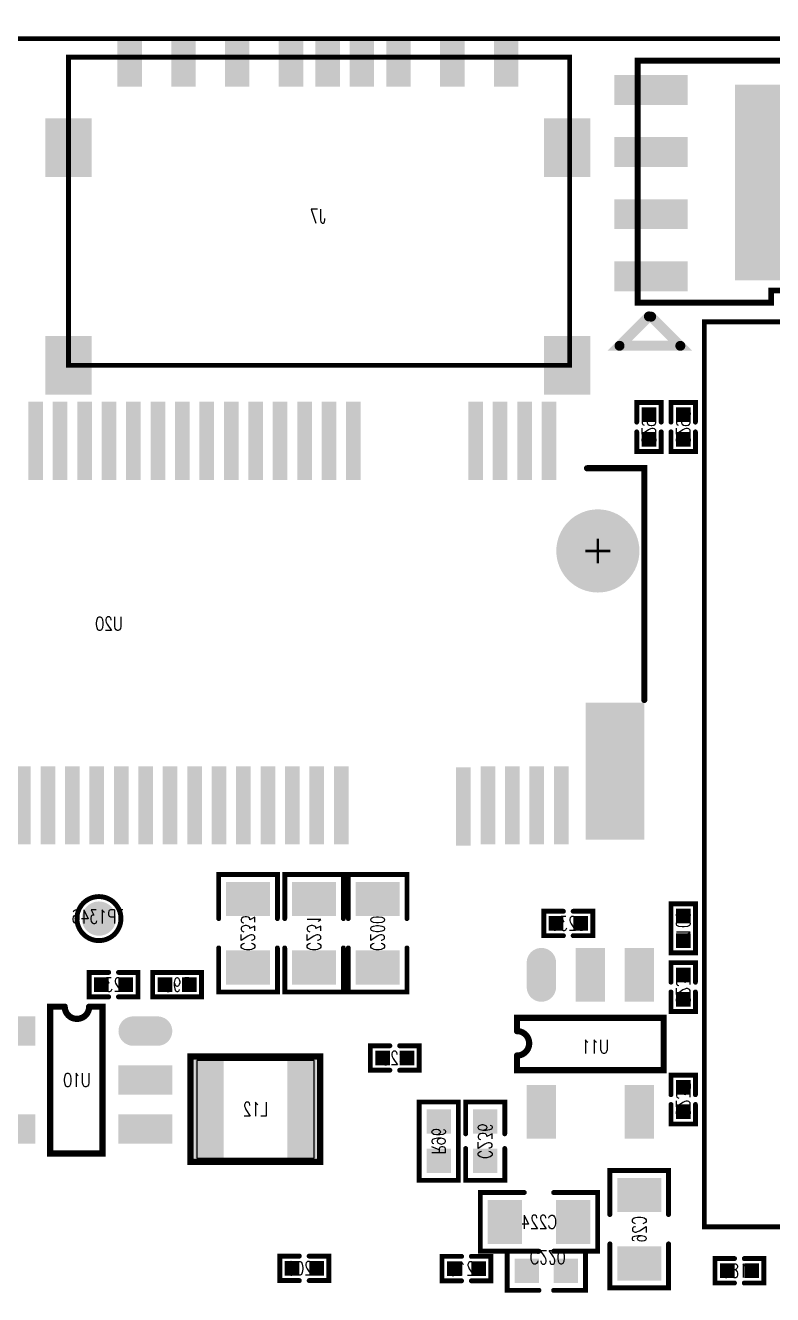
# Model space of a CAD drawing. Extents: x -52.6 to 3.6, y -24.2 to 61.8.
# Drawn here: x -30.85 to -15.57, y 35.81 to 61.76 of the extents above; entities that cross this region are included whole.
import ezdxf
from ezdxf.enums import TextEntityAlignment as Align

# ---------------------------------------------------------------- set-up
doc = ezdxf.new("R2010")
doc.units = 0
doc.linetypes.add('KEEPOUT_00001000$0', pattern=[2, 1, 1])
for name, color, linetype in [('BOARD_OUTLINE_00', 255, 'CONTINUOUS'), ('DRIL_NPLTE_THRU_01', 3, 'CONTINUOUS'), ('DRIL_NPLTE_THRU_02', 176, 'CONTINUOUS'), ('DRIL_NPLTE_THRU_03', 222, 'CONTINUOUS'), ('DRIL_NPLTE_THRU_04', 34, 'CONTINUOUS'), ('DRIL_NPLTE_THRU_05', 171, 'CONTINUOUS'), ('DRIL_NPLTE_THRU_06', 186, 'CONTINUOUS'), ('DRIL_NPLTE_THRU_07', 6, 'CONTINUOUS'), ('DRIL_NPLTE_THRU_08', 2, 'CONTINUOUS'), ('DRIL_PLTE_THRU_01', 3, 'CONTINUOUS'), ('DRIL_PLTE_THRU_02', 176, 'CONTINUOUS'), ('DRIL_PLTE_THRU_03', 222, 'CONTINUOUS'), ('DRIL_PLTE_THRU_04', 34, 'CONTINUOUS'), ('DRIL_PLTE_THRU_05', 171, 'CONTINUOUS'), ('DRIL_PLTE_THRU_06', 186, 'CONTINUOUS'), ('DRIL_PLTE_THRU_07', 6, 'CONTINUOUS'), ('DRIL_PLTE_THRU_08', 2, 'CONTINUOUS'), ('DRIL_SYMBOL', 255, 'CONTINUOUS'), ('KEEPOUT_01', 4, 'CONTINUOUS'), ('PADS_BOT', 56, 'CONTINUOUS'), ('PADS_INNER', 96, 'CONTINUOUS'), ('PADS_TOP', 96, 'CONTINUOUS'), ('PART_BOT_2DLINE_00', 130, 'CONTINUOUS'), ('PART_BOT_2DLINE_01', 5, 'CONTINUOUS'), ('PART_BOT_2DLINE_126', 254, 'CONTINUOUS'), ('PART_NAME_129', 3, 'CONTINUOUS')]:
    doc.layers.add(name, color=color, linetype=linetype)
doc.styles.add('W0$04', font='simplex', dxfattribs={"width": 0.75})

# ---------------------------------------------------------------- blocks, each defined once
blk = doc.blocks.new('BOARD_1')
at = {"layer": 'BOARD_OUTLINE_00', "const_width": 0.1}
blk.add_lwpolyline([(2.96515, 77.63739, 0.41421356), (-0.03411, 74.63813), (-0.03411, -4.3651, 0.41421356), (2.96515, -7.36436), (52.96851, -7.36436, 0.41421356), (55.96777, -4.3651), (55.96777, 74.63813, 0.41421356), (52.96851, 77.63739)], format="xyb", close=True, dxfattribs=at)
blk = doc.blocks.new('SMOOTH_0$1')
at = {"const_width": 0.05}
blk.add_lwpolyline([(-0.025, 0, 1), (0.025, 0, 1)], format="xyb", close=True, dxfattribs=at)
blk = doc.blocks.new('PART_BODY_BOT_163')
at = {"layer": 'PART_BOT_2DLINE_126', "const_width": 0.1}
for points in [[(-0.3, 0.6), (-1.2, 0.6), (-1.2, -0.6), (-0.3, -0.6)], [(0.3, -0.6), (1.2, -0.6), (1.2, 0.6), (0.3, 0.6)]]:
    blk.add_lwpolyline(points, dxfattribs=at)
at = {"layer": 'PART_BOT_2DLINE_126'}
for p in [(-1.2, 0.6), (-0.3, 0.6), (0.3, 0.6), (1.2, 0.6), (-1.2, -0.6), (-0.3, -0.6), (0.3, -0.6), (1.2, -0.6)]:
    blk.add_blockref('SMOOTH_0$1', p, dxfattribs=at)
blk = doc.blocks.new('DRIL_HOLE_0')
blk.add_lwpolyline([(0, 0, 1), (0, 0, 1)], format="xyb", close=True)
blk = doc.blocks.new('PAD_0')
blk.add_lwpolyline([(0, 0, 1), (0, 0, 1)], format="xyb", close=True)
blk = doc.blocks.new('PAD_3')
at = {"const_width": 0.7}
blk.add_lwpolyline([(-0.45, 0), (0.45, 0)], dxfattribs=at)
blk = doc.blocks.new('STK_BOT_406')
at = {"layer": 'DRIL_PLTE_THRU_01'}
blk.add_blockref('DRIL_HOLE_0', (0, 0), dxfattribs=at)
at = {"layer": 'DRIL_PLTE_THRU_02'}
blk.add_blockref('DRIL_HOLE_0', (0, 0), dxfattribs=at)
at = {"layer": 'DRIL_PLTE_THRU_03'}
blk.add_blockref('DRIL_HOLE_0', (0, 0), dxfattribs=at)
at = {"layer": 'DRIL_PLTE_THRU_04'}
blk.add_blockref('DRIL_HOLE_0', (0, 0), dxfattribs=at)
at = {"layer": 'DRIL_PLTE_THRU_05'}
blk.add_blockref('DRIL_HOLE_0', (0, 0), dxfattribs=at)
at = {"layer": 'DRIL_PLTE_THRU_06'}
blk.add_blockref('DRIL_HOLE_0', (0, 0), dxfattribs=at)
at = {"layer": 'DRIL_PLTE_THRU_07'}
blk.add_blockref('DRIL_HOLE_0', (0, 0), dxfattribs=at)
at = {"layer": 'DRIL_PLTE_THRU_08'}
blk.add_blockref('DRIL_HOLE_0', (0, 0), dxfattribs=at)
at = {"layer": 'PADS_BOT', "rotation": 90}
blk.add_blockref('PAD_3', (0, 0), dxfattribs=at)
at = {"layer": 'PADS_INNER'}
blk.add_blockref('PAD_0', (0, 0), dxfattribs=at)
at = {"layer": 'PADS_TOP'}
blk.add_blockref('PAD_0', (0, 0), dxfattribs=at)
blk = doc.blocks.new('SYM_BOT_12')
for name, p in [('STK_BOT_406', (-0.7, 0)), ('STK_BOT_406', (0.7, 0)), ('PART_BODY_BOT_163', (0, 0))]:
    blk.add_blockref(name, p)
blk = doc.blocks.new('PART_BOT_37')
blk.add_blockref('SYM_BOT_12', (0, 0))
at = {"layer": 'PART_NAME_129', "style": 'W0$04', "width": 0.75}
blk.add_text('C224', height=0.28, rotation=180, dxfattribs=at).set_placement((0, 0), align=Align.MIDDLE_CENTER)
blk = doc.blocks.new('PART_BODY_BOT_164')
at = {"layer": 'PART_BOT_2DLINE_126', "const_width": 0.1}
for points in [[(-0.1, 0.25), (-0.5, 0.25), (-0.5, -0.25), (-0.1, -0.25)], [(0.1, 0.25), (0.5, 0.25), (0.5, -0.25), (0.1, -0.25)]]:
    blk.add_lwpolyline(points, dxfattribs=at)
at = {"layer": 'PART_BOT_2DLINE_126'}
for p in [(-0.5, 0.25), (-0.1, 0.25), (0.1, 0.25), (0.5, 0.25), (-0.5, -0.25), (-0.1, -0.25), (0.1, -0.25), (0.5, -0.25)]:
    blk.add_blockref('SMOOTH_0$1', p, dxfattribs=at)
blk = doc.blocks.new('PAD_1')
at = {"const_width": 0.3}
blk.add_lwpolyline([(-0.15, 0), (0.15, 0)], dxfattribs=at)
blk = doc.blocks.new('STK_BOT_408')
at = {"layer": 'DRIL_NPLTE_THRU_01'}
blk.add_blockref('DRIL_HOLE_0', (0, 0), dxfattribs=at)
at = {"layer": 'DRIL_NPLTE_THRU_02'}
blk.add_blockref('DRIL_HOLE_0', (0, 0), dxfattribs=at)
at = {"layer": 'DRIL_NPLTE_THRU_03'}
blk.add_blockref('DRIL_HOLE_0', (0, 0), dxfattribs=at)
at = {"layer": 'DRIL_NPLTE_THRU_04'}
blk.add_blockref('DRIL_HOLE_0', (0, 0), dxfattribs=at)
at = {"layer": 'DRIL_NPLTE_THRU_05'}
blk.add_blockref('DRIL_HOLE_0', (0, 0), dxfattribs=at)
at = {"layer": 'DRIL_NPLTE_THRU_06'}
blk.add_blockref('DRIL_HOLE_0', (0, 0), dxfattribs=at)
at = {"layer": 'DRIL_NPLTE_THRU_07'}
blk.add_blockref('DRIL_HOLE_0', (0, 0), dxfattribs=at)
at = {"layer": 'DRIL_NPLTE_THRU_08'}
blk.add_blockref('DRIL_HOLE_0', (0, 0), dxfattribs=at)
at = {"layer": 'PADS_BOT'}
blk.add_blockref('PAD_1', (0, 0), dxfattribs=at)
at = {"layer": 'PADS_INNER'}
blk.add_blockref('PAD_0', (0, 0), dxfattribs=at)
at = {"layer": 'PADS_TOP'}
blk.add_blockref('PAD_0', (0, 0), dxfattribs=at)
blk = doc.blocks.new('SYM_BOT_9')
for name, p in [('PART_BODY_BOT_164', (0, 0)), ('STK_BOT_408', (-0.25, 0)), ('STK_BOT_408', (0.25, 0))]:
    blk.add_blockref(name, p)
blk = doc.blocks.new('PART_BOT_61')
blk.add_blockref('SYM_BOT_9', (0, 0))
at = {"layer": 'PART_NAME_129', "style": 'W0$04', "width": 0.75}
blk.add_text('C234', height=0.28, dxfattribs=at).set_placement((0, 0), align=Align.MIDDLE_CENTER)
blk = doc.blocks.new('PART_BOT_72')
blk.add_blockref('SYM_BOT_9', (0, 0))
at = {"layer": 'PART_NAME_129', "style": 'W0$04', "width": 0.75}
blk.add_text('C235', height=0.28, dxfattribs=at).set_placement((0, 0), align=Align.MIDDLE_CENTER)
blk = doc.blocks.new('PART_BODY_BOT_175')
at = {"layer": 'PART_BOT_2DLINE_126', "const_width": 0.1}
for points in [[(-0.15, 0.4), (-0.8, 0.4), (-0.8, -0.4), (-0.15, -0.4)], [(0.15, -0.4), (0.8, -0.4), (0.8, 0.4), (0.15, 0.4)]]:
    blk.add_lwpolyline(points, dxfattribs=at)
at = {"layer": 'PART_BOT_2DLINE_126'}
for p in [(-0.8, 0.4), (-0.15, 0.4), (0.15, 0.4), (0.8, 0.4), (-0.8, -0.4), (-0.15, -0.4), (0.15, -0.4), (0.8, -0.4)]:
    blk.add_blockref('SMOOTH_0$1', p, dxfattribs=at)
blk = doc.blocks.new('PAD_2')
at = {"const_width": 0.5}
blk.add_lwpolyline([(-0.25, 0), (0.25, 0)], dxfattribs=at)
blk = doc.blocks.new('STK_BOT_435')
at = {"layer": 'DRIL_PLTE_THRU_01'}
blk.add_blockref('DRIL_HOLE_0', (0, 0), dxfattribs=at)
at = {"layer": 'DRIL_PLTE_THRU_02'}
blk.add_blockref('DRIL_HOLE_0', (0, 0), dxfattribs=at)
at = {"layer": 'DRIL_PLTE_THRU_03'}
blk.add_blockref('DRIL_HOLE_0', (0, 0), dxfattribs=at)
at = {"layer": 'DRIL_PLTE_THRU_04'}
blk.add_blockref('DRIL_HOLE_0', (0, 0), dxfattribs=at)
at = {"layer": 'DRIL_PLTE_THRU_05'}
blk.add_blockref('DRIL_HOLE_0', (0, 0), dxfattribs=at)
at = {"layer": 'DRIL_PLTE_THRU_06'}
blk.add_blockref('DRIL_HOLE_0', (0, 0), dxfattribs=at)
at = {"layer": 'DRIL_PLTE_THRU_07'}
blk.add_blockref('DRIL_HOLE_0', (0, 0), dxfattribs=at)
at = {"layer": 'DRIL_PLTE_THRU_08'}
blk.add_blockref('DRIL_HOLE_0', (0, 0), dxfattribs=at)
at = {"layer": 'PADS_BOT'}
blk.add_blockref('PAD_2', (0, 0), dxfattribs=at)
at = {"layer": 'PADS_INNER'}
blk.add_blockref('PAD_0', (0, 0), dxfattribs=at)
at = {"layer": 'PADS_TOP'}
blk.add_blockref('PAD_0', (0, 0), dxfattribs=at)
blk = doc.blocks.new('SYM_BOT_7')
for name, p in [('PART_BODY_BOT_175', (0, 0)), ('STK_BOT_435', (-0.4, 0)), ('STK_BOT_435', (0.4, 0))]:
    blk.add_blockref(name, p)
blk = doc.blocks.new('PART_BOT_76')
blk.add_blockref('SYM_BOT_7', (0, 0))
at = {"layer": 'PART_NAME_129', "style": 'W0$04', "width": 0.75}
blk.add_text('C236', height=0.28, dxfattribs=at).set_placement((0, 0), align=Align.MIDDLE_CENTER)
blk = doc.blocks.new('PART_BOT_81')
blk.add_blockref('SYM_BOT_12', (0, 0))
at = {"layer": 'PART_NAME_129', "style": 'W0$04', "width": 0.75}
blk.add_text('C233', height=0.28, dxfattribs=at).set_placement((0, 0), align=Align.MIDDLE_CENTER)
blk = doc.blocks.new('PART_BOT_118')
blk.add_blockref('SYM_BOT_12', (0, 0))
at = {"layer": 'PART_NAME_129', "style": 'W0$04', "width": 0.75}
blk.add_text('C200', height=0.28, dxfattribs=at).set_placement((0, 0), align=Align.MIDDLE_CENTER)
blk = doc.blocks.new('SMOOTH_0$127')
at = {"const_width": 0.0635}
blk.add_lwpolyline([(-0.03175, 0, 1), (0.03175, 0, 1)], format="xyb", close=True, dxfattribs=at)
blk = doc.blocks.new('PART_BODY_BOT_190')
at = {"layer": 'KEEPOUT_01', "linetype": 'KEEPOUT_00001000$0'}
blk.add_lwpolyline([(-1.2, 1), (1.2, 1), (1.2, -1), (-1.2, -1)], close=True, dxfattribs=at)
at = {"layer": 'PART_BOT_2DLINE_126', "const_width": 0.127}
blk.add_lwpolyline([(-1.326, 1.079), (1.326, 1.079), (1.326, -1.071), (-1.326, -1.071)], close=True, dxfattribs=at)
at = {"layer": 'PART_BOT_2DLINE_126'}
for p in [(-1.326, 1.079), (1.326, 1.079), (-1.326, -1.071), (1.326, -1.071)]:
    blk.add_blockref('SMOOTH_0$127', p, dxfattribs=at)
blk = doc.blocks.new('PAD_18')
at = {"const_width": 0.6}
blk.add_lwpolyline([(-1, 0), (1, 0)], dxfattribs=at)
blk = doc.blocks.new('STK_BOT_469')
at = {"layer": 'DRIL_PLTE_THRU_01'}
blk.add_blockref('DRIL_HOLE_0', (0, 0), dxfattribs=at)
at = {"layer": 'DRIL_PLTE_THRU_02'}
blk.add_blockref('DRIL_HOLE_0', (0, 0), dxfattribs=at)
at = {"layer": 'DRIL_PLTE_THRU_03'}
blk.add_blockref('DRIL_HOLE_0', (0, 0), dxfattribs=at)
at = {"layer": 'DRIL_PLTE_THRU_04'}
blk.add_blockref('DRIL_HOLE_0', (0, 0), dxfattribs=at)
at = {"layer": 'DRIL_PLTE_THRU_05'}
blk.add_blockref('DRIL_HOLE_0', (0, 0), dxfattribs=at)
at = {"layer": 'DRIL_PLTE_THRU_06'}
blk.add_blockref('DRIL_HOLE_0', (0, 0), dxfattribs=at)
at = {"layer": 'DRIL_PLTE_THRU_07'}
blk.add_blockref('DRIL_HOLE_0', (0, 0), dxfattribs=at)
at = {"layer": 'DRIL_PLTE_THRU_08'}
blk.add_blockref('DRIL_HOLE_0', (0, 0), dxfattribs=at)
at = {"layer": 'PADS_BOT', "rotation": 90}
blk.add_blockref('PAD_18', (0, 0), dxfattribs=at)
at = {"layer": 'PADS_INNER'}
blk.add_blockref('PAD_0', (0, 0), dxfattribs=at)
at = {"layer": 'PADS_TOP'}
blk.add_blockref('PAD_0', (0, 0), dxfattribs=at)
blk = doc.blocks.new('SYM_BOT_26')
for name, p in [('STK_BOT_469', (-0.953, 0.006)), ('STK_BOT_469', (0.947, 0.006)), ('PART_BODY_BOT_190', (0, 0))]:
    blk.add_blockref(name, p)
blk = doc.blocks.new('PART_BOT_119')
blk.add_blockref('SYM_BOT_26', (0, 0))
at = {"layer": 'PART_NAME_129', "style": 'W0$04', "width": 0.75}
blk.add_text('L12', height=0.28, dxfattribs=at).set_placement((0, 0.004), align=Align.MIDDLE_CENTER)
blk = doc.blocks.new('PART_BOT_122')
blk.add_blockref('SYM_BOT_9', (0, 0))
at = {"layer": 'PART_NAME_129', "style": 'W0$04', "width": 0.75}
blk.add_text('C28', height=0.28, rotation=180, dxfattribs=at).set_placement((0, 0), align=Align.MIDDLE_CENTER)
blk = doc.blocks.new('PART_BOT_134')
blk.add_blockref('SYM_BOT_9', (0, 0))
at = {"layer": 'PART_NAME_129', "style": 'W0$04', "width": 0.75}
blk.add_text('C185', height=0.28, rotation=180, dxfattribs=at).set_placement((0, 0), align=Align.MIDDLE_CENTER)
blk = doc.blocks.new('PART_BOT_135')
blk.add_blockref('SYM_BOT_12', (0, 0))
at = {"layer": 'PART_NAME_129', "style": 'W0$04', "width": 0.75}
blk.add_text('C231', height=0.28, dxfattribs=at).set_placement((0, 0), align=Align.MIDDLE_CENTER)
blk = doc.blocks.new('PART_BOT_162')
blk.add_blockref('SYM_BOT_9', (0, 0))
at = {"layer": 'PART_NAME_129', "style": 'W0$04', "width": 0.75}
blk.add_text('C230', height=0.28, rotation=180, dxfattribs=at).set_placement((0, 0), align=Align.MIDDLE_CENTER)
blk = doc.blocks.new('PART_BOT_197')
blk.add_blockref('SYM_BOT_9', (0, 0))
at = {"layer": 'PART_NAME_129', "style": 'W0$04', "width": 0.75}
blk.add_text('C237', height=0.28, rotation=180, dxfattribs=at).set_placement((0, 0), align=Align.MIDDLE_CENTER)
blk = doc.blocks.new('PART_BOT_258')
blk.add_blockref('SYM_BOT_12', (0, 0))
at = {"layer": 'PART_NAME_129', "style": 'W0$04', "width": 0.75}
blk.add_text('C26', height=0.28, rotation=180, dxfattribs=at).set_placement((0, 0), align=Align.MIDDLE_CENTER)
blk = doc.blocks.new('PART_BOT_264')
blk.add_blockref('SYM_BOT_9', (0, 0))
at = {"layer": 'PART_NAME_129', "style": 'W0$04', "width": 0.75}
blk.add_text('C209', height=0.28, dxfattribs=at).set_placement((0, 0), align=Align.MIDDLE_CENTER)
blk = doc.blocks.new('PART_BOT_271')
blk.add_blockref('SYM_BOT_9', (0, 0))
at = {"layer": 'PART_NAME_129', "style": 'W0$04', "width": 0.75}
blk.add_text('C218', height=0.28, rotation=180, dxfattribs=at).set_placement((0, 0), align=Align.MIDDLE_CENTER)
blk = doc.blocks.new('PART_BOT_328')
blk.add_blockref('SYM_BOT_9', (0, 0))
at = {"layer": 'PART_NAME_129', "style": 'W0$04', "width": 0.75}
blk.add_text('C298', height=0.28, rotation=180, dxfattribs=at).set_placement((0, 0), align=Align.MIDDLE_CENTER)
blk = doc.blocks.new('PART_BOT_329')
blk.add_blockref('SYM_BOT_9', (0, 0))
at = {"layer": 'PART_NAME_129', "style": 'W0$04', "width": 0.75}
blk.add_text('C297', height=0.28, rotation=180, dxfattribs=at).set_placement((0, 0), align=Align.MIDDLE_CENTER)
blk = doc.blocks.new('SMOOTH_0$10008')
at = {"const_width": 0.05004}
blk.add_lwpolyline([(-0.02502, 0, 1), (0.02502, 0, 1)], format="xyb", close=True, dxfattribs=at)
blk = doc.blocks.new('PART_BODY_BOT_191')
at = {"layer": 'PART_BOT_2DLINE_00', "const_width": 0.1}
for points in [[(-3.467, 4.4), (10.033, 4.4), (10.033, -13.1), (9.033, -14.1), (-3.467, -14.1)], [(10.12, -13.08), (10.75, -12.45), (10.75, -13.71)]]:
    blk.add_lwpolyline(points, close=True, dxfattribs=at)
at = {"layer": 'PART_BOT_2DLINE_01', "const_width": 0.1}
blk.add_lwpolyline([(-0.243, -0.818, 1), (0.237, -0.818, 1)], format="xyb", close=True, dxfattribs=at)
at = {"layer": 'PART_BOT_2DLINE_126', "const_width": 0.1}
for points in [[(-0.95, 2.905), (7.35, 2.905), (7.35, -0.425), (-0.95, -0.425)], [(-0.95, -10.095), (7.35, -10.095), (7.35, -13.425), (-0.95, -13.425)]]:
    blk.add_lwpolyline(points, close=True, dxfattribs=at)
at = {"layer": 'PART_BOT_2DLINE_00'}
for p in [(-3.467, 4.4), (10.033, 4.4), (10.75, -12.45), (10.033, -13.1), (10.12, -13.08), (10.75, -13.71), (-3.467, -14.1), (9.033, -14.1)]:
    blk.add_blockref('SMOOTH_0$10008', p, dxfattribs=at)
at = {"layer": 'PART_BOT_2DLINE_126'}
for p in [(-0.95, 2.905), (7.35, 2.905), (-0.95, -0.425), (7.35, -0.425), (-0.95, -10.095), (7.35, -10.095), (-0.95, -13.425), (7.35, -13.425)]:
    blk.add_blockref('SMOOTH_0$10008', p, dxfattribs=at)
blk = doc.blocks.new('PAD_29')
at = {"const_width": 0.23}
blk.add_lwpolyline([(-0.35, 0), (0.35, 0)], dxfattribs=at)
blk = doc.blocks.new('STK_BOT_486')
at = {"layer": 'DRIL_PLTE_THRU_01'}
blk.add_blockref('DRIL_HOLE_0', (0, 0), dxfattribs=at)
at = {"layer": 'DRIL_PLTE_THRU_02'}
blk.add_blockref('DRIL_HOLE_0', (0, 0), dxfattribs=at)
at = {"layer": 'DRIL_PLTE_THRU_03'}
blk.add_blockref('DRIL_HOLE_0', (0, 0), dxfattribs=at)
at = {"layer": 'DRIL_PLTE_THRU_04'}
blk.add_blockref('DRIL_HOLE_0', (0, 0), dxfattribs=at)
at = {"layer": 'DRIL_PLTE_THRU_05'}
blk.add_blockref('DRIL_HOLE_0', (0, 0), dxfattribs=at)
at = {"layer": 'DRIL_PLTE_THRU_06'}
blk.add_blockref('DRIL_HOLE_0', (0, 0), dxfattribs=at)
at = {"layer": 'DRIL_PLTE_THRU_07'}
blk.add_blockref('DRIL_HOLE_0', (0, 0), dxfattribs=at)
at = {"layer": 'DRIL_PLTE_THRU_08'}
blk.add_blockref('DRIL_HOLE_0', (0, 0), dxfattribs=at)
at = {"layer": 'PADS_BOT', "rotation": 90}
blk.add_blockref('PAD_29', (0, 0), dxfattribs=at)
at = {"layer": 'PADS_INNER'}
blk.add_blockref('PAD_0', (0, 0), dxfattribs=at)
at = {"layer": 'PADS_TOP'}
blk.add_blockref('PAD_0', (0, 0), dxfattribs=at)
blk = doc.blocks.new('SYM_BOT_40')
for name, p in [('PART_BODY_BOT_191', (0, 0)), ('STK_BOT_486', (0, 2.5)), ('STK_BOT_486', (0.4, 2.5)), ('STK_BOT_486', (0.8, 2.5)), ('STK_BOT_486', (1.2, 2.5)), ('STK_BOT_486', (1.6, 2.5)), ('STK_BOT_486', (2, 2.5)), ('STK_BOT_486', (2.4, 2.5)), ('STK_BOT_486', (2.8, 2.5)), ('STK_BOT_486', (3.2, 2.5)), ('STK_BOT_486', (3.6, 2.5)), ('STK_BOT_486', (4, 2.5)), ('STK_BOT_486', (4.4, 2.5)), ('STK_BOT_486', (4.8, 2.5)), ('STK_BOT_486', (5.2, 2.5)), ('STK_BOT_486', (5.6, 2.5)), ('STK_BOT_486', (6, 2.5)), ('STK_BOT_486', (6.4, 2.5)), ('STK_BOT_486', (0, 0)), ('STK_BOT_486', (0.4, 0)), ('STK_BOT_486', (0.8, 0)), ('STK_BOT_486', (1.2, 0)), ('STK_BOT_486', (1.6, 0)), ('STK_BOT_486', (2, 0)), ('STK_BOT_486', (2.4, 0)), ('STK_BOT_486', (2.8, 0)), ('STK_BOT_486', (3.2, 0)), ('STK_BOT_486', (3.6, 0)), ('STK_BOT_486', (4, 0)), ('STK_BOT_486', (4.4, 0)), ('STK_BOT_486', (4.8, 0)), ('STK_BOT_486', (5.2, 0)), ('STK_BOT_486', (5.6, 0)), ('STK_BOT_486', (6, 0)), ('STK_BOT_486', (6.4, 0)), ('STK_BOT_486', (0.4, -10.5)), ('STK_BOT_486', (0.8, -10.5)), ('STK_BOT_486', (1.2, -10.5)), ('STK_BOT_486', (1.6, -10.5)), ('STK_BOT_486', (2, -10.5)), ('STK_BOT_486', (2.4, -10.5)), ('STK_BOT_486', (2.8, -10.5)), ('STK_BOT_486', (3.2, -10.5)), ('STK_BOT_486', (3.6, -10.5)), ('STK_BOT_486', (4, -10.5)), ('STK_BOT_486', (4.4, -10.5)), ('STK_BOT_486', (4.8, -10.5)), ('STK_BOT_486', (5.2, -10.5)), ('STK_BOT_486', (5.6, -10.5)), ('STK_BOT_486', (6, -10.5)), ('STK_BOT_486', (0.4, -13)), ('STK_BOT_486', (0.8, -13)), ('STK_BOT_486', (1.2, -13)), ('STK_BOT_486', (1.6, -13)), ('STK_BOT_486', (2, -13)), ('STK_BOT_486', (2.4, -13)), ('STK_BOT_486', (2.8, -13)), ('STK_BOT_486', (3.2, -13)), ('STK_BOT_486', (3.6, -13)), ('STK_BOT_486', (4, -13)), ('STK_BOT_486', (4.4, -13)), ('STK_BOT_486', (4.8, -13)), ('STK_BOT_486', (5.2, -13)), ('STK_BOT_486', (5.6, -13)), ('STK_BOT_486', (6, -13))]:
    blk.add_blockref(name, p)
blk = doc.blocks.new('PART_BOT_416')
blk.add_blockref('SYM_BOT_40', (0, 0))
at = {"layer": 'PART_NAME_129', "style": 'W0$04', "width": 0.75}
blk.add_text('J5', height=0.28, rotation=180, dxfattribs=at).set_placement((3.283, -4.85), align=Align.MIDDLE_CENTER)
blk = doc.blocks.new('PART_BODY_BOT_166')
at = {"layer": 'PART_BOT_2DLINE_126', "const_width": 0.1}
blk.add_lwpolyline([(-0.5, 0.25), (0.5, 0.25), (0.5, -0.25), (-0.5, -0.25)], close=True, dxfattribs=at)
at = {"layer": 'PART_BOT_2DLINE_126'}
for p in [(-0.5, 0.25), (0.5, 0.25), (-0.5, -0.25), (0.5, -0.25)]:
    blk.add_blockref('SMOOTH_0$1', p, dxfattribs=at)
blk = doc.blocks.new('SYM_BOT_5')
for name, p in [('PART_BODY_BOT_166', (0, 0)), ('STK_BOT_408', (-0.25, 0)), ('STK_BOT_408', (0.25, 0))]:
    blk.add_blockref(name, p)
blk = doc.blocks.new('PART_BOT_502')
blk.add_blockref('SYM_BOT_5', (0, 0))
at = {"layer": 'PART_NAME_129', "style": 'W0$04', "width": 0.75}
blk.add_text('R98', height=0.28, dxfattribs=at).set_placement((0, 0), align=Align.MIDDLE_CENTER)
blk = doc.blocks.new('PART_BOT_504')
blk.add_blockref('SYM_BOT_5', (0, 0))
at = {"layer": 'PART_NAME_129', "style": 'W0$04', "width": 0.75}
blk.add_text('R100', height=0.28, rotation=180, dxfattribs=at).set_placement((0, 0), align=Align.MIDDLE_CENTER)
blk = doc.blocks.new('PART_BODY_BOT_176')
at = {"layer": 'PART_BOT_2DLINE_126', "const_width": 0.1}
blk.add_lwpolyline([(-0.8, 0.4), (0.8, 0.4), (0.8, -0.4), (-0.8, -0.4)], close=True, dxfattribs=at)
at = {"layer": 'PART_BOT_2DLINE_126'}
for p in [(-0.8, 0.4), (0.8, 0.4), (-0.8, -0.4), (0.8, -0.4)]:
    blk.add_blockref('SMOOTH_0$1', p, dxfattribs=at)
blk = doc.blocks.new('SYM_BOT_27')
for name, p in [('PART_BODY_BOT_176', (0, 0)), ('STK_BOT_435', (-0.4, 0)), ('STK_BOT_435', (0.4, 0))]:
    blk.add_blockref(name, p)
blk = doc.blocks.new('PART_BOT_623')
blk.add_blockref('SYM_BOT_27', (0, 0))
at = {"layer": 'PART_NAME_129', "style": 'W0$04', "width": 0.75}
blk.add_text('R96', height=0.28, rotation=180, dxfattribs=at).set_placement((0, 0), align=Align.MIDDLE_CENTER)
blk = doc.blocks.new('PART_BODY_BOT_18')
at = {"layer": 'PART_BOT_2DLINE_00', "const_width": 0.127}
blk.add_lwpolyline([(-0.25, 1.5, 1), (0.25, 1.5), (0.547, 1.5), (0.547, -1.5), (-0.521, -1.5), (-0.521, 1.5)], format="xyb", close=True, dxfattribs=at)
at = {"layer": 'PART_BOT_2DLINE_00'}
for p in [(-0.521, 1.5), (-0.25, 1.5), (0.25, 1.5), (0.547, 1.5), (-0.521, -1.5), (0.547, -1.5)]:
    blk.add_blockref('SMOOTH_0$127', p, dxfattribs=at)
blk = doc.blocks.new('PAD_16')
at = {"const_width": 0.3}
blk.add_lwpolyline([(-0.25, -0.15), (0.25, -0.15, 1), (0.25, 0.15), (-0.25, 0.15, 1)], format="xyb", close=True, dxfattribs=at)
blk = doc.blocks.new('STK_BOT_24')
at = {"layer": 'DRIL_PLTE_THRU_01'}
blk.add_blockref('DRIL_HOLE_0', (0, 0), dxfattribs=at)
at = {"layer": 'DRIL_PLTE_THRU_02'}
blk.add_blockref('DRIL_HOLE_0', (0, 0), dxfattribs=at)
at = {"layer": 'DRIL_PLTE_THRU_03'}
blk.add_blockref('DRIL_HOLE_0', (0, 0), dxfattribs=at)
at = {"layer": 'DRIL_PLTE_THRU_04'}
blk.add_blockref('DRIL_HOLE_0', (0, 0), dxfattribs=at)
at = {"layer": 'DRIL_PLTE_THRU_05'}
blk.add_blockref('DRIL_HOLE_0', (0, 0), dxfattribs=at)
at = {"layer": 'DRIL_PLTE_THRU_06'}
blk.add_blockref('DRIL_HOLE_0', (0, 0), dxfattribs=at)
at = {"layer": 'DRIL_PLTE_THRU_07'}
blk.add_blockref('DRIL_HOLE_0', (0, 0), dxfattribs=at)
at = {"layer": 'DRIL_PLTE_THRU_08'}
blk.add_blockref('DRIL_HOLE_0', (0, 0), dxfattribs=at)
at = {"layer": 'PADS_BOT'}
blk.add_blockref('PAD_16', (0, 0), dxfattribs=at)
at = {"layer": 'PADS_INNER'}
blk.add_blockref('PAD_0', (0, 0), dxfattribs=at)
at = {"layer": 'PADS_TOP'}
blk.add_blockref('PAD_0', (0, 0), dxfattribs=at)
blk = doc.blocks.new('PAD_17')
at = {"const_width": 0.6}
blk.add_lwpolyline([(-0.55, 0), (0.55, 0)], dxfattribs=at)
blk = doc.blocks.new('STK_BOT_25')
at = {"layer": 'DRIL_PLTE_THRU_01'}
blk.add_blockref('DRIL_HOLE_0', (0, 0), dxfattribs=at)
at = {"layer": 'DRIL_PLTE_THRU_02'}
blk.add_blockref('DRIL_HOLE_0', (0, 0), dxfattribs=at)
at = {"layer": 'DRIL_PLTE_THRU_03'}
blk.add_blockref('DRIL_HOLE_0', (0, 0), dxfattribs=at)
at = {"layer": 'DRIL_PLTE_THRU_04'}
blk.add_blockref('DRIL_HOLE_0', (0, 0), dxfattribs=at)
at = {"layer": 'DRIL_PLTE_THRU_05'}
blk.add_blockref('DRIL_HOLE_0', (0, 0), dxfattribs=at)
at = {"layer": 'DRIL_PLTE_THRU_06'}
blk.add_blockref('DRIL_HOLE_0', (0, 0), dxfattribs=at)
at = {"layer": 'DRIL_PLTE_THRU_07'}
blk.add_blockref('DRIL_HOLE_0', (0, 0), dxfattribs=at)
at = {"layer": 'DRIL_PLTE_THRU_08'}
blk.add_blockref('DRIL_HOLE_0', (0, 0), dxfattribs=at)
at = {"layer": 'PADS_BOT'}
blk.add_blockref('PAD_17', (0, 0), dxfattribs=at)
at = {"layer": 'PADS_INNER'}
blk.add_blockref('PAD_0', (0, 0), dxfattribs=at)
at = {"layer": 'PADS_TOP'}
blk.add_blockref('PAD_0', (0, 0), dxfattribs=at)
blk = doc.blocks.new('SYM_BOT_24')
for name, p in [('PART_BODY_BOT_18', (0, 0)), ('STK_BOT_24', (-1.4, 1)), ('STK_BOT_25', (1.4, 1)), ('STK_BOT_25', (-1.4, 0)), ('STK_BOT_25', (-1.4, -1)), ('STK_BOT_25', (1.4, -1))]:
    blk.add_blockref(name, p)
blk = doc.blocks.new('PART_BOT_640')
blk.add_blockref('SYM_BOT_24', (0, 0))
at = {"layer": 'PART_NAME_129', "style": 'W0$04', "width": 0.75}
blk.add_text('U10', height=0.28, dxfattribs=at).set_placement((0, 0), align=Align.MIDDLE_CENTER)
blk = doc.blocks.new('PART_BOT_641')
blk.add_blockref('SYM_BOT_24', (0, 0))
at = {"layer": 'PART_NAME_129', "style": 'W0$04', "width": 0.75}
blk.add_text('U11', height=0.28, rotation=90, dxfattribs=at).set_placement((0.07, -0.1), align=Align.MIDDLE_CENTER)
blk = doc.blocks.new('PART_BODY_BOT_85')
at = {"layer": 'PART_BOT_2DLINE_126', "const_width": 0.1}
blk.add_lwpolyline([(0, 0), (10.25, 0), (10.25, -6.3), (0, -6.3)], close=True, dxfattribs=at)
at = {"layer": 'PART_BOT_2DLINE_126'}
for p in [(0, 0), (10.25, 0), (0, -6.3), (10.25, -6.3)]:
    blk.add_blockref('SMOOTH_0$1', p, dxfattribs=at)
blk = doc.blocks.new('PAD_40')
at = {"const_width": 0.5}
blk.add_lwpolyline([(-0.5, 0), (0.5, 0)], dxfattribs=at)
blk = doc.blocks.new('STK_BOT_321')
at = {"layer": 'DRIL_PLTE_THRU_01'}
blk.add_blockref('DRIL_HOLE_0', (0, 0), dxfattribs=at)
at = {"layer": 'DRIL_PLTE_THRU_02'}
blk.add_blockref('DRIL_HOLE_0', (0, 0), dxfattribs=at)
at = {"layer": 'DRIL_PLTE_THRU_03'}
blk.add_blockref('DRIL_HOLE_0', (0, 0), dxfattribs=at)
at = {"layer": 'DRIL_PLTE_THRU_04'}
blk.add_blockref('DRIL_HOLE_0', (0, 0), dxfattribs=at)
at = {"layer": 'DRIL_PLTE_THRU_05'}
blk.add_blockref('DRIL_HOLE_0', (0, 0), dxfattribs=at)
at = {"layer": 'DRIL_PLTE_THRU_06'}
blk.add_blockref('DRIL_HOLE_0', (0, 0), dxfattribs=at)
at = {"layer": 'DRIL_PLTE_THRU_07'}
blk.add_blockref('DRIL_HOLE_0', (0, 0), dxfattribs=at)
at = {"layer": 'DRIL_PLTE_THRU_08'}
blk.add_blockref('DRIL_HOLE_0', (0, 0), dxfattribs=at)
at = {"layer": 'PADS_BOT', "rotation": 90}
blk.add_blockref('PAD_40', (0, 0), dxfattribs=at)
at = {"layer": 'PADS_INNER'}
blk.add_blockref('PAD_0', (0, 0), dxfattribs=at)
at = {"layer": 'PADS_TOP'}
blk.add_blockref('PAD_0', (0, 0), dxfattribs=at)
blk = doc.blocks.new('PAD_41')
at = {"const_width": 0.95}
blk.add_lwpolyline([(-0.6, 0), (0.6, 0)], dxfattribs=at)
blk = doc.blocks.new('STK_BOT_322')
at = {"layer": 'DRIL_PLTE_THRU_01'}
blk.add_blockref('DRIL_HOLE_0', (0, 0), dxfattribs=at)
at = {"layer": 'DRIL_PLTE_THRU_02'}
blk.add_blockref('DRIL_HOLE_0', (0, 0), dxfattribs=at)
at = {"layer": 'DRIL_PLTE_THRU_03'}
blk.add_blockref('DRIL_HOLE_0', (0, 0), dxfattribs=at)
at = {"layer": 'DRIL_PLTE_THRU_04'}
blk.add_blockref('DRIL_HOLE_0', (0, 0), dxfattribs=at)
at = {"layer": 'DRIL_PLTE_THRU_05'}
blk.add_blockref('DRIL_HOLE_0', (0, 0), dxfattribs=at)
at = {"layer": 'DRIL_PLTE_THRU_06'}
blk.add_blockref('DRIL_HOLE_0', (0, 0), dxfattribs=at)
at = {"layer": 'DRIL_PLTE_THRU_07'}
blk.add_blockref('DRIL_HOLE_0', (0, 0), dxfattribs=at)
at = {"layer": 'DRIL_PLTE_THRU_08'}
blk.add_blockref('DRIL_HOLE_0', (0, 0), dxfattribs=at)
at = {"layer": 'PADS_BOT', "rotation": 90}
blk.add_blockref('PAD_41', (0, 0), dxfattribs=at)
at = {"layer": 'PADS_INNER'}
blk.add_blockref('PAD_0', (0, 0), dxfattribs=at)
at = {"layer": 'PADS_TOP'}
blk.add_blockref('PAD_0', (0, 0), dxfattribs=at)
blk = doc.blocks.new('SYM_BOT_59')
for name, p in [('STK_BOT_322', (0, 0)), ('STK_BOT_322', (10.2, 0)), ('PART_BODY_BOT_85', (0, 0)), ('STK_BOT_322', (0, -4.45)), ('STK_BOT_322', (10.2, -4.45)), ('STK_BOT_321', (1.25, -6.2)), ('STK_BOT_321', (2.35, -6.2)), ('STK_BOT_321', (3.45, -6.2)), ('STK_BOT_321', (4.55, -6.2)), ('STK_BOT_321', (5.3, -6.2)), ('STK_BOT_321', (6, -6.2)), ('STK_BOT_321', (6.75, -6.2)), ('STK_BOT_321', (7.85, -6.2)), ('STK_BOT_321', (8.95, -6.2))]:
    blk.add_blockref(name, p)
blk = doc.blocks.new('PART_BOT_644')
blk.add_blockref('SYM_BOT_59', (0, 0))
at = {"layer": 'PART_NAME_129', "style": 'W0$04', "width": 0.75}
blk.add_text('J7', height=0.28, rotation=180, dxfattribs=at).set_placement((5.1, -3.05), align=Align.MIDDLE_CENTER)
blk = doc.blocks.new('SMOOTH_0$2032')
at = {"const_width": 0.1016}
blk.add_lwpolyline([(-0.0508, 0, 1), (0.0508, 0, 1)], format="xyb", close=True, dxfattribs=at)
blk = doc.blocks.new('SMOOTH_0$12')
at = {"const_width": 0.06}
blk.add_lwpolyline([(-0.03, 0, 1), (0.03, 0, 1)], format="xyb", close=True, dxfattribs=at)
blk = doc.blocks.new('PART_BODY_BOT_39')
at = {"layer": 'PART_BOT_2DLINE_00', "const_width": 0.12}
blk.add_lwpolyline([(-2.46, 2.99), (2.49, 2.99), (2.49, -2.98), (-2.46, -2.98), (-2.46, -0.25), (-2.21, -0.25), (-2.21, 0.3025), (-2.46, 0.2975)], close=True, dxfattribs=at)
at = {"layer": 'PART_BOT_2DLINE_126', "const_width": 0.2032}
blk.add_lwpolyline([(-2.74425, -2.704), (-3.34025, -2.108), (-3.34025, -3.352), (-2.73975, -2.7515)], dxfattribs=at)
at = {"layer": 'PART_BOT_2DLINE_00'}
for p in [(-2.46, 2.99), (2.49, 2.99), (-2.46, 0.2975), (-2.21, 0.3025), (-2.46, -0.25), (-2.21, -0.25), (-2.46, -2.98), (2.49, -2.98)]:
    blk.add_blockref('SMOOTH_0$12', p, dxfattribs=at)
at = {"layer": 'PART_BOT_2DLINE_126'}
for p in [(-3.34025, -2.108), (-2.74425, -2.704), (-2.73975, -2.7515), (-3.34025, -3.352)]:
    blk.add_blockref('SMOOTH_0$2032', p, dxfattribs=at)
blk = doc.blocks.new('PAD_42')
at = {"const_width": 0.61}
blk.add_lwpolyline([(-0.75, 0), (0.75, 0)], dxfattribs=at)
blk = doc.blocks.new('STK_BOT_176')
at = {"layer": 'DRIL_PLTE_THRU_01'}
blk.add_blockref('DRIL_HOLE_0', (0, 0), dxfattribs=at)
at = {"layer": 'DRIL_PLTE_THRU_02'}
blk.add_blockref('DRIL_HOLE_0', (0, 0), dxfattribs=at)
at = {"layer": 'DRIL_PLTE_THRU_03'}
blk.add_blockref('DRIL_HOLE_0', (0, 0), dxfattribs=at)
at = {"layer": 'DRIL_PLTE_THRU_04'}
blk.add_blockref('DRIL_HOLE_0', (0, 0), dxfattribs=at)
at = {"layer": 'DRIL_PLTE_THRU_05'}
blk.add_blockref('DRIL_HOLE_0', (0, 0), dxfattribs=at)
at = {"layer": 'DRIL_PLTE_THRU_06'}
blk.add_blockref('DRIL_HOLE_0', (0, 0), dxfattribs=at)
at = {"layer": 'DRIL_PLTE_THRU_07'}
blk.add_blockref('DRIL_HOLE_0', (0, 0), dxfattribs=at)
at = {"layer": 'DRIL_PLTE_THRU_08'}
blk.add_blockref('DRIL_HOLE_0', (0, 0), dxfattribs=at)
at = {"layer": 'PADS_BOT', "rotation": 90}
blk.add_blockref('PAD_42', (0, 0), dxfattribs=at)
at = {"layer": 'PADS_INNER'}
blk.add_blockref('PAD_0', (0, 0), dxfattribs=at)
at = {"layer": 'PADS_TOP'}
blk.add_blockref('PAD_0', (0, 0), dxfattribs=at)
blk = doc.blocks.new('PAD_43')
at = {"const_width": 2}
blk.add_lwpolyline([(-2, 0), (2, 0)], dxfattribs=at)
blk = doc.blocks.new('STK_BOT_177')
at = {"layer": 'DRIL_PLTE_THRU_01'}
blk.add_blockref('DRIL_HOLE_0', (0, 0), dxfattribs=at)
at = {"layer": 'DRIL_PLTE_THRU_02'}
blk.add_blockref('DRIL_HOLE_0', (0, 0), dxfattribs=at)
at = {"layer": 'DRIL_PLTE_THRU_03'}
blk.add_blockref('DRIL_HOLE_0', (0, 0), dxfattribs=at)
at = {"layer": 'DRIL_PLTE_THRU_04'}
blk.add_blockref('DRIL_HOLE_0', (0, 0), dxfattribs=at)
at = {"layer": 'DRIL_PLTE_THRU_05'}
blk.add_blockref('DRIL_HOLE_0', (0, 0), dxfattribs=at)
at = {"layer": 'DRIL_PLTE_THRU_06'}
blk.add_blockref('DRIL_HOLE_0', (0, 0), dxfattribs=at)
at = {"layer": 'DRIL_PLTE_THRU_07'}
blk.add_blockref('DRIL_HOLE_0', (0, 0), dxfattribs=at)
at = {"layer": 'DRIL_PLTE_THRU_08'}
blk.add_blockref('DRIL_HOLE_0', (0, 0), dxfattribs=at)
at = {"layer": 'PADS_BOT'}
blk.add_blockref('PAD_43', (0, 0), dxfattribs=at)
at = {"layer": 'PADS_INNER'}
blk.add_blockref('PAD_0', (0, 0), dxfattribs=at)
at = {"layer": 'PADS_TOP'}
blk.add_blockref('PAD_0', (0, 0), dxfattribs=at)
blk = doc.blocks.new('SYM_BOT_63')
for name, p in [('STK_BOT_176', (-1.92, 2.79)), ('STK_BOT_176', (-0.65, 2.79)), ('STK_BOT_176', (0.62, 2.79)), ('STK_BOT_176', (1.89, 2.79)), ('PART_BODY_BOT_39', (0, 0)), ('STK_BOT_177', (0, 0.01)), ('STK_BOT_176', (-1.92, -2.71)), ('STK_BOT_176', (-0.65, -2.71)), ('STK_BOT_176', (0.62, -2.71)), ('STK_BOT_176', (1.89, -2.71))]:
    blk.add_blockref(name, p)
blk = doc.blocks.new('PART_BOT_651')
blk.add_blockref('SYM_BOT_63', (0, 0))
at = {"layer": 'PART_NAME_129', "style": 'W0$04', "width": 0.75}
blk.add_text('U12', height=0.28, rotation=270, dxfattribs=at).set_placement((-0.33, 0.4), align=Align.MIDDLE_CENTER)
blk = doc.blocks.new('PART_BODY_BOT_189')
at = {"layer": 'PART_BOT_2DLINE_126', "const_width": 0.127}
for points in [[(-10.95, 1.571), (-10.95, -3.165), (-9.749, -3.165)], [(10.95, 1.571), (10.95, -3.165), (9.779, -3.165)]]:
    blk.add_lwpolyline(points, dxfattribs=at)
at = {"layer": 'PART_BOT_2DLINE_126'}
for p in [(-10.95, 1.571), (10.95, 1.571), (-10.95, -3.165), (-9.749, -3.165), (9.779, -3.165), (10.95, -3.165)]:
    blk.add_blockref('SMOOTH_0$127', p, dxfattribs=at)
blk = doc.blocks.new('DRIL_SYMBOL_1$699996')
at = {"layer": 'DRIL_SYMBOL', "const_width": 0.0508}
for points in [[(0, -0.254), (0, 0.254)], [(-0.254, 0), (0.254, 0)]]:
    blk.add_lwpolyline(points, dxfattribs=at)
blk = doc.blocks.new('DRIL_HOLE_1$699996')
at = {"const_width": 0.85}
blk.add_lwpolyline([(-0.425, 0, 1), (0.425, 0, 1)], format="xyb", close=True, dxfattribs=at)
blk.add_blockref('DRIL_SYMBOL_1$699996', (0, 0))
blk = doc.blocks.new('PAD_45')
at = {"const_width": 0.85}
blk.add_lwpolyline([(0, -0.425, 1), (0, 0.425, 1)], format="xyb", close=True, dxfattribs=at)
blk = doc.blocks.new('STK_BOT_412')
at = {"layer": 'DRIL_NPLTE_THRU_01'}
blk.add_blockref('DRIL_HOLE_1$699996', (0, 0), dxfattribs=at)
at = {"layer": 'DRIL_NPLTE_THRU_02'}
blk.add_blockref('DRIL_HOLE_1$699996', (0, 0), dxfattribs=at)
at = {"layer": 'DRIL_NPLTE_THRU_03'}
blk.add_blockref('DRIL_HOLE_1$699996', (0, 0), dxfattribs=at)
at = {"layer": 'DRIL_NPLTE_THRU_04'}
blk.add_blockref('DRIL_HOLE_1$699996', (0, 0), dxfattribs=at)
at = {"layer": 'DRIL_NPLTE_THRU_05'}
blk.add_blockref('DRIL_HOLE_1$699996', (0, 0), dxfattribs=at)
at = {"layer": 'DRIL_NPLTE_THRU_06'}
blk.add_blockref('DRIL_HOLE_1$699996', (0, 0), dxfattribs=at)
at = {"layer": 'DRIL_NPLTE_THRU_07'}
blk.add_blockref('DRIL_HOLE_1$699996', (0, 0), dxfattribs=at)
at = {"layer": 'DRIL_NPLTE_THRU_08'}
blk.add_blockref('DRIL_HOLE_1$699996', (0, 0), dxfattribs=at)
at = {"layer": 'PADS_BOT'}
blk.add_blockref('PAD_45', (0, 0), dxfattribs=at)
at = {"layer": 'PADS_INNER'}
blk.add_blockref('PAD_45', (0, 0), dxfattribs=at)
at = {"layer": 'PADS_TOP'}
blk.add_blockref('PAD_45', (0, 0), dxfattribs=at)
blk = doc.blocks.new('PAD_46')
at = {"const_width": 1.2}
blk.add_lwpolyline([(-1.4, 0), (1.4, 0)], dxfattribs=at)
blk = doc.blocks.new('STK_BOT_413')
at = {"layer": 'DRIL_PLTE_THRU_01'}
blk.add_blockref('DRIL_HOLE_0', (0, 0), dxfattribs=at)
at = {"layer": 'DRIL_PLTE_THRU_02'}
blk.add_blockref('DRIL_HOLE_0', (0, 0), dxfattribs=at)
at = {"layer": 'DRIL_PLTE_THRU_03'}
blk.add_blockref('DRIL_HOLE_0', (0, 0), dxfattribs=at)
at = {"layer": 'DRIL_PLTE_THRU_04'}
blk.add_blockref('DRIL_HOLE_0', (0, 0), dxfattribs=at)
at = {"layer": 'DRIL_PLTE_THRU_05'}
blk.add_blockref('DRIL_HOLE_0', (0, 0), dxfattribs=at)
at = {"layer": 'DRIL_PLTE_THRU_06'}
blk.add_blockref('DRIL_HOLE_0', (0, 0), dxfattribs=at)
at = {"layer": 'DRIL_PLTE_THRU_07'}
blk.add_blockref('DRIL_HOLE_0', (0, 0), dxfattribs=at)
at = {"layer": 'DRIL_PLTE_THRU_08'}
blk.add_blockref('DRIL_HOLE_0', (0, 0), dxfattribs=at)
at = {"layer": 'PADS_BOT', "rotation": 90}
blk.add_blockref('PAD_46', (0, 0), dxfattribs=at)
at = {"layer": 'PADS_INNER'}
blk.add_blockref('PAD_0', (0, 0), dxfattribs=at)
at = {"layer": 'PADS_TOP'}
blk.add_blockref('PAD_0', (0, 0), dxfattribs=at)
blk = doc.blocks.new('PAD_47')
at = {"const_width": 0.3}
blk.add_lwpolyline([(-0.8, 0), (0.8, 0)], dxfattribs=at)
blk = doc.blocks.new('STK_BOT_410')
at = {"layer": 'DRIL_PLTE_THRU_01'}
blk.add_blockref('DRIL_HOLE_0', (0, 0), dxfattribs=at)
at = {"layer": 'DRIL_PLTE_THRU_02'}
blk.add_blockref('DRIL_HOLE_0', (0, 0), dxfattribs=at)
at = {"layer": 'DRIL_PLTE_THRU_03'}
blk.add_blockref('DRIL_HOLE_0', (0, 0), dxfattribs=at)
at = {"layer": 'DRIL_PLTE_THRU_04'}
blk.add_blockref('DRIL_HOLE_0', (0, 0), dxfattribs=at)
at = {"layer": 'DRIL_PLTE_THRU_05'}
blk.add_blockref('DRIL_HOLE_0', (0, 0), dxfattribs=at)
at = {"layer": 'DRIL_PLTE_THRU_06'}
blk.add_blockref('DRIL_HOLE_0', (0, 0), dxfattribs=at)
at = {"layer": 'DRIL_PLTE_THRU_07'}
blk.add_blockref('DRIL_HOLE_0', (0, 0), dxfattribs=at)
at = {"layer": 'DRIL_PLTE_THRU_08'}
blk.add_blockref('DRIL_HOLE_0', (0, 0), dxfattribs=at)
at = {"layer": 'PADS_BOT', "rotation": 90}
blk.add_blockref('PAD_47', (0, 0), dxfattribs=at)
at = {"layer": 'PADS_INNER'}
blk.add_blockref('PAD_0', (0, 0), dxfattribs=at)
at = {"layer": 'PADS_TOP'}
blk.add_blockref('PAD_0', (0, 0), dxfattribs=at)
blk = doc.blocks.new('SYM_BOT_64')
for name, p in [('STK_BOT_413', (10.35, 3.025)), ('STK_BOT_410', (-1.75, 3.725)), ('STK_BOT_410', (-1.25, 3.725)), ('STK_BOT_410', (-0.75, 3.725)), ('STK_BOT_410', (-0.25, 3.725)), ('STK_BOT_410', (0.25, 3.725)), ('STK_BOT_410', (0.75, 3.725)), ('STK_BOT_410', (1.25, 3.725)), ('STK_BOT_410', (1.75, 3.725)), ('STK_BOT_410', (2.25, 3.725)), ('STK_BOT_410', (2.75, 3.725)), ('STK_BOT_410', (3.25, 3.725)), ('STK_BOT_410', (3.75, 3.725)), ('STK_BOT_410', (4.25, 3.725)), ('STK_BOT_410', (4.75, 3.725)), ('STK_BOT_410', (7.25, 3.75)), ('STK_BOT_410', (7.75, 3.725)), ('STK_BOT_410', (8.25, 3.725)), ('STK_BOT_410', (8.75, 3.725)), ('STK_BOT_410', (9.25, 3.725)), ('PART_BODY_BOT_189', (0, 0)), ('STK_BOT_412', (10, -1.475)), ('STK_BOT_410', (-1.5, -3.725)), ('STK_BOT_410', (-1, -3.725)), ('STK_BOT_410', (-0.5, -3.725)), ('STK_BOT_410', (0, -3.725)), ('STK_BOT_410', (0.5, -3.725)), ('STK_BOT_410', (1, -3.725)), ('STK_BOT_410', (1.5, -3.725)), ('STK_BOT_410', (2, -3.725)), ('STK_BOT_410', (2.5, -3.725)), ('STK_BOT_410', (3, -3.725)), ('STK_BOT_410', (3.5, -3.725)), ('STK_BOT_410', (4, -3.725)), ('STK_BOT_410', (4.5, -3.725)), ('STK_BOT_410', (5, -3.725)), ('STK_BOT_410', (7.5, -3.725)), ('STK_BOT_410', (8, -3.725)), ('STK_BOT_410', (8.5, -3.725)), ('STK_BOT_410', (9, -3.725))]:
    blk.add_blockref(name, p)
blk = doc.blocks.new('PART_BOT_652')
blk.add_blockref('SYM_BOT_64', (0, 0))
at = {"layer": 'PART_NAME_129', "style": 'W0$04', "width": 0.75}
blk.add_text('U20', height=0.28, rotation=180, dxfattribs=at).set_placement((0, 0.012), align=Align.MIDDLE_CENTER)
blk = doc.blocks.new('PART_BODY_BOT_14')
at = {"layer": 'PART_BOT_2DLINE_126', "const_width": 0.10008}
blk.add_lwpolyline([(0.450088, 0, 1), (-0.450088, 0, 1)], format="xyb", close=True, dxfattribs=at)
blk = doc.blocks.new('PAD_4')
at = {"const_width": 0.35}
blk.add_lwpolyline([(0, -0.175, 1), (0, 0.175, 1)], format="xyb", close=True, dxfattribs=at)
blk = doc.blocks.new('STK_BOT_12')
at = {"layer": 'DRIL_PLTE_THRU_01'}
blk.add_blockref('DRIL_HOLE_0', (0, 0), dxfattribs=at)
at = {"layer": 'DRIL_PLTE_THRU_02'}
blk.add_blockref('DRIL_HOLE_0', (0, 0), dxfattribs=at)
at = {"layer": 'DRIL_PLTE_THRU_03'}
blk.add_blockref('DRIL_HOLE_0', (0, 0), dxfattribs=at)
at = {"layer": 'DRIL_PLTE_THRU_04'}
blk.add_blockref('DRIL_HOLE_0', (0, 0), dxfattribs=at)
at = {"layer": 'DRIL_PLTE_THRU_05'}
blk.add_blockref('DRIL_HOLE_0', (0, 0), dxfattribs=at)
at = {"layer": 'DRIL_PLTE_THRU_06'}
blk.add_blockref('DRIL_HOLE_0', (0, 0), dxfattribs=at)
at = {"layer": 'DRIL_PLTE_THRU_07'}
blk.add_blockref('DRIL_HOLE_0', (0, 0), dxfattribs=at)
at = {"layer": 'DRIL_PLTE_THRU_08'}
blk.add_blockref('DRIL_HOLE_0', (0, 0), dxfattribs=at)
at = {"layer": 'PADS_BOT'}
blk.add_blockref('PAD_4', (0, 0), dxfattribs=at)
at = {"layer": 'PADS_INNER'}
blk.add_blockref('PAD_0', (0, 0), dxfattribs=at)
at = {"layer": 'PADS_TOP'}
blk.add_blockref('PAD_0', (0, 0), dxfattribs=at)
blk = doc.blocks.new('SYM_BOT_16')
for name in ['PART_BODY_BOT_14', 'STK_BOT_12']:
    blk.add_blockref(name, (0, 0))
blk = doc.blocks.new('PART_BOT_744')
blk.add_blockref('SYM_BOT_16', (0, 0))
at = {"layer": 'PART_NAME_129', "style": 'W0$04', "width": 0.75}
blk.add_text('TP1346', height=0.28, dxfattribs=at).set_placement((-0.5, -0.1))
blk = doc.blocks.new('PART_BOT_756')
blk.add_blockref('SYM_BOT_7', (0, 0))
at = {"layer": 'PART_NAME_129', "style": 'W0$04', "width": 0.75}
blk.add_text('C220', height=0.28, dxfattribs=at).set_placement((0.029, -0.276), align=Align.MIDDLE_CENTER)

msp = doc.modelspace()

# ---------------------------------------------------------------- block references
at = {"xscale": -1}
for name, p, rotation in [('PART_BOT_644', (-29.972, 54.81), -180), ('PART_BOT_651', (-15.35, 58.55), -90), ('PART_BOT_416', (-13.5, 41.599), -180), ('PART_BOT_652', (-29.145, 49.541), -180), ('PART_BOT_329', (-18.1, 53.55), -270), ('PART_BOT_328', (-17.4, 53.55), -270), ('PART_BOT_81', (-26.3, 43.2), -90), ('PART_BOT_135', (-24.95, 43.2), -90), ('PART_BOT_118', (-23.65, 43.2), -90), ('PART_BOT_162', (-19.75, 43.4), -180), ('PART_BOT_504', (-17.4, 43.3), -270), ('PART_BOT_641', (-19.3, 40.95), -270), ('PART_BOT_197', (-17.4, 42.1), -270), ('PART_BOT_122', (-23.3, 40.65), -180), ('PART_BOT_72', (-17.4, 39.8), -90), ('PART_BOT_623', (-22.4, 38.95), -270), ('PART_BOT_76', (-21.45, 38.95), -90), ('PART_BOT_258', (-18.3, 37.15), -90), ('PART_BOT_37', (-20.35, 37.3), -180), ('PART_BOT_271', (-21.833, 36.345), -180), ('PART_BOT_756', (-20.2, 36.3), -180), ('PART_BOT_134', (-16.25, 36.3), -180)]:
    msp.add_blockref(name, p, dxfattribs=dict(at, rotation=rotation))
msp.add_blockref('BOARD_1', (-52.45, -16.15))
for name, p in [('PART_BOT_744', (-29.35, 43.5)), ('PART_BOT_61', (-29.05, 42.15)), ('PART_BOT_502', (-27.75, 42.15)), ('PART_BOT_640', (-29.8, 40.2)), ('PART_BOT_119', (-26.15, 39.6)), ('PART_BOT_264', (-25.15, 36.35))]:
    msp.add_blockref(name, p, dxfattribs=at)

doc.saveas('drawing.dxf')
